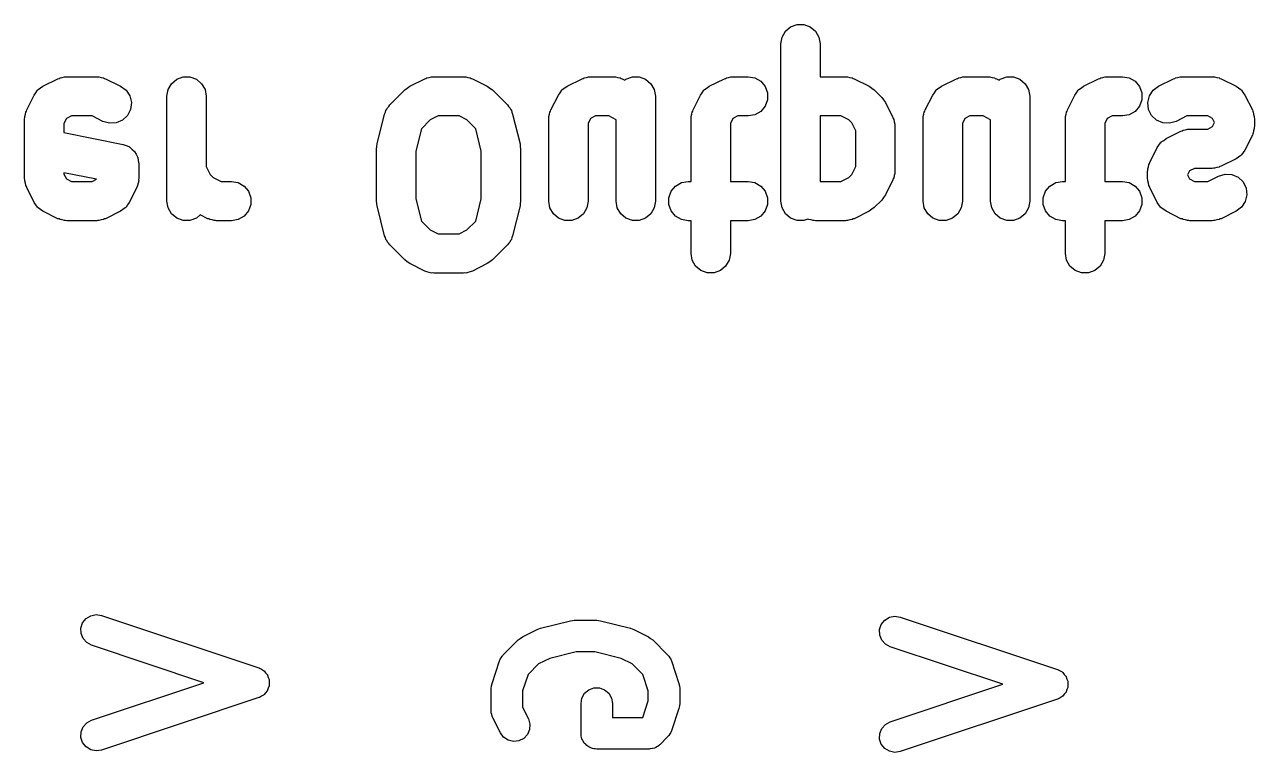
# Model space of a CAD drawing. Extents: x 91.3 to 189.8, y -113.5 to -60.4.
# Drawn here: x 161.07 to 168.9, y -64.98 to -60.35 of the extents above; entities that cross this region are included whole.
import ezdxf

# ---------------------------------------------------------------- set-up
doc = ezdxf.new("R2010")
doc.units = 0
doc.header["$MEASUREMENT"] = 0
doc.layers.add('BLACK', color=7, linetype='CONTINUOUS')

msp = doc.modelspace()

# ---------------------------------------------------------------- linework, layer by layer
at = {"layer": 'Black'}
for p, q in [((165.914, -60.3939), (165.947, -60.366)), ((165.947, -60.366), (165.988, -60.3512)), ((165.988, -60.3512), (166.032, -60.3512)), ((166.032, -60.3512), (166.072, -60.366)), ((166.072, -60.366), (166.106, -60.3939)), ((165.885, -60.4743), (165.893, -60.4315)), ((165.893, -60.4315), (165.914, -60.3939)), ((166.106, -60.3939), (166.127, -60.4315)), ((166.127, -60.4315), (166.135, -60.4743)), ((165.885, -61.4743), (165.885, -60.4743)), ((166.135, -60.4743), (166.135, -60.6826)), ((161.192, -60.7434), (161.287, -60.6958)), ((161.287, -60.6958), (161.294, -60.6938)), ((161.294, -60.6938), (161.301, -60.6902)), ((161.301, -60.6902), (161.315, -60.6876)), ((161.315, -60.6876), (161.329, -60.6834)), ((161.329, -60.6834), (161.336, -60.6839)), ((161.336, -60.6839), (161.343, -60.6826)), ((161.343, -60.6826), (161.534, -60.6826)), ((161.534, -60.6826), (161.541, -60.6839)), ((161.541, -60.6839), (161.548, -60.6834)), ((161.548, -60.6834), (161.562, -60.6876)), ((161.562, -60.6876), (161.577, -60.6902)), ((161.577, -60.6902), (161.583, -60.6938)), ((161.583, -60.6938), (161.59, -60.6958)), ((161.59, -60.6958), (161.685, -60.7434)), ((162.043, -60.6994), (162.084, -60.6845)), ((162.084, -60.6845), (162.127, -60.6845)), ((162.127, -60.6845), (162.168, -60.6994)), ((163.526, -60.7434), (163.621, -60.6958)), ((163.621, -60.6958), (163.628, -60.6938)), ((163.628, -60.6938), (163.634, -60.6902)), ((163.634, -60.6902), (163.648, -60.6876)), ((163.648, -60.6876), (163.662, -60.6834)), ((163.662, -60.6834), (163.67, -60.6839)), ((163.67, -60.6839), (163.677, -60.6826)), ((163.677, -60.6826), (163.867, -60.6826)), ((163.867, -60.6826), (163.874, -60.6839)), ((163.874, -60.6839), (163.881, -60.6834)), ((163.881, -60.6834), (163.895, -60.6876)), ((163.895, -60.6876), (163.91, -60.6902)), ((163.91, -60.6902), (163.916, -60.6938)), ((163.916, -60.6938), (163.923, -60.6958)), ((163.923, -60.6958), (164.018, -60.7434)), ((164.526, -60.7434), (164.621, -60.6958)), ((164.621, -60.6958), (164.628, -60.6938)), ((164.628, -60.6938), (164.634, -60.6902)), ((164.634, -60.6902), (164.648, -60.6876)), ((164.648, -60.6876), (164.662, -60.6834)), ((164.662, -60.6834), (164.67, -60.6839)), ((164.67, -60.6839), (164.677, -60.6826)), ((164.677, -60.6826), (164.82, -60.6826)), ((164.82, -60.6826), (164.827, -60.6839)), ((164.827, -60.6839), (164.834, -60.6834)), ((164.834, -60.6834), (164.848, -60.6876)), ((164.848, -60.6876), (164.862, -60.6902)), ((164.862, -60.6902), (164.869, -60.6938)), ((164.869, -60.6938), (164.875, -60.6958)), ((164.875, -60.6958), (164.893, -60.7048)), ((164.9, -60.6994), (164.941, -60.6845)), ((164.941, -60.6845), (164.984, -60.6845)), ((164.984, -60.6845), (165.025, -60.6994)), ((165.43, -60.7434), (165.526, -60.6958)), ((165.526, -60.6958), (165.532, -60.6938)), ((165.532, -60.6938), (165.539, -60.6902)), ((165.539, -60.6902), (165.553, -60.6876)), ((165.553, -60.6876), (165.567, -60.6834)), ((165.567, -60.6834), (165.574, -60.6839)), ((165.574, -60.6839), (165.581, -60.6826)), ((165.581, -60.6826), (165.677, -60.6826)), ((165.677, -60.6826), (165.719, -60.6902)), ((165.719, -60.6902), (165.757, -60.7119)), ((166.135, -60.6826), (166.296, -60.6826)), ((166.296, -60.6826), (166.303, -60.6839)), ((166.303, -60.6839), (166.31, -60.6834)), ((166.31, -60.6834), (166.324, -60.6876)), ((166.324, -60.6876), (166.338, -60.6902)), ((166.338, -60.6902), (166.345, -60.6938)), ((166.345, -60.6938), (166.352, -60.6958)), ((166.352, -60.6958), (166.447, -60.7434)), ((166.906, -60.7434), (167.002, -60.6958)), ((167.002, -60.6958), (167.009, -60.6938)), ((167.009, -60.6938), (167.015, -60.6902)), ((167.015, -60.6902), (167.029, -60.6876)), ((167.029, -60.6876), (167.043, -60.6834)), ((167.043, -60.6834), (167.051, -60.6839)), ((167.051, -60.6839), (167.058, -60.6826)), ((167.058, -60.6826), (167.2, -60.6826)), ((167.2, -60.6826), (167.208, -60.6839)), ((167.208, -60.6839), (167.215, -60.6834)), ((167.215, -60.6834), (167.229, -60.6876)), ((167.229, -60.6876), (167.243, -60.6902)), ((167.243, -60.6902), (167.249, -60.6938)), ((167.249, -60.6938), (167.256, -60.6958)), ((167.256, -60.6958), (167.274, -60.7048)), ((167.281, -60.6994), (167.322, -60.6845)), ((167.322, -60.6845), (167.365, -60.6845)), ((167.365, -60.6845), (167.406, -60.6994)), ((167.811, -60.7434), (167.906, -60.6958)), ((167.906, -60.6958), (167.913, -60.6938)), ((167.913, -60.6938), (167.92, -60.6902)), ((167.92, -60.6902), (167.934, -60.6876)), ((167.934, -60.6876), (167.948, -60.6834)), ((167.948, -60.6834), (167.955, -60.6839)), ((167.955, -60.6839), (167.962, -60.6826)), ((167.962, -60.6826), (168.058, -60.6826)), ((168.058, -60.6826), (168.1, -60.6902)), ((168.1, -60.6902), (168.138, -60.7119)), ((168.287, -60.7434), (168.383, -60.6958)), ((168.383, -60.6958), (168.39, -60.6938)), ((168.39, -60.6938), (168.396, -60.6902)), ((168.396, -60.6902), (168.41, -60.6876)), ((168.41, -60.6876), (168.424, -60.6834)), ((168.424, -60.6834), (168.431, -60.6839)), ((168.431, -60.6839), (168.439, -60.6826)), ((168.439, -60.6826), (168.629, -60.6826)), ((168.629, -60.6826), (168.636, -60.6839)), ((168.636, -60.6839), (168.643, -60.6834)), ((168.643, -60.6834), (168.657, -60.6876)), ((168.657, -60.6876), (168.672, -60.6902)), ((168.672, -60.6902), (168.678, -60.6938)), ((168.678, -60.6938), (168.685, -60.6958)), ((168.685, -60.6958), (168.78, -60.7434)), ((161.147, -60.7846), (161.157, -60.7693)), ((161.157, -60.7693), (161.16, -60.7672)), ((161.16, -60.7672), (161.162, -60.7645)), ((161.162, -60.7645), (161.177, -60.7544)), ((161.177, -60.7544), (161.192, -60.7434)), ((161.685, -60.7434), (161.72, -60.7693)), ((161.72, -60.7693), (161.744, -60.8055)), ((161.98, -60.8076), (161.988, -60.7649)), ((161.988, -60.7649), (162.009, -60.7273)), ((162.009, -60.7273), (162.043, -60.6994)), ((162.168, -60.6994), (162.201, -60.7273)), ((162.201, -60.7273), (162.223, -60.7649)), ((162.223, -60.7649), (162.23, -60.8076)), ((163.398, -60.8621), (163.493, -60.7668)), ((163.493, -60.7668), (163.509, -60.7554)), ((163.509, -60.7554), (163.526, -60.7434)), ((164.018, -60.7434), (164.034, -60.7554)), ((164.034, -60.7554), (164.051, -60.7668)), ((164.051, -60.7668), (164.146, -60.8621)), ((164.481, -60.7846), (164.491, -60.7693)), ((164.491, -60.7693), (164.493, -60.7672)), ((164.493, -60.7672), (164.495, -60.7645)), ((164.495, -60.7645), (164.511, -60.7544)), ((164.511, -60.7544), (164.526, -60.7434)), ((164.893, -60.7048), (164.9, -60.6994)), ((165.025, -60.6994), (165.058, -60.7273)), ((165.058, -60.7273), (165.08, -60.7649)), ((165.08, -60.7649), (165.087, -60.8076)), ((165.385, -60.7846), (165.395, -60.7693)), ((165.395, -60.7693), (165.398, -60.7672)), ((165.398, -60.7672), (165.4, -60.7645)), ((165.4, -60.7645), (165.416, -60.7544)), ((165.416, -60.7544), (165.43, -60.7434)), ((165.757, -60.7119), (165.785, -60.7451)), ((165.785, -60.7451), (165.8, -60.7859)), ((166.447, -60.7434), (166.463, -60.7554)), ((166.463, -60.7554), (166.479, -60.7668)), ((166.479, -60.7668), (166.527, -60.8145)), ((166.862, -60.7846), (166.872, -60.7693)), ((166.872, -60.7693), (166.874, -60.7672)), ((166.874, -60.7672), (166.876, -60.7645)), ((166.876, -60.7645), (166.892, -60.7544)), ((166.892, -60.7544), (166.906, -60.7434)), ((167.274, -60.7048), (167.281, -60.6994)), ((167.406, -60.6994), (167.439, -60.7273)), ((167.439, -60.7273), (167.461, -60.7649)), ((167.461, -60.7649), (167.468, -60.8076)), ((167.766, -60.7846), (167.776, -60.7693)), ((167.776, -60.7693), (167.779, -60.7672)), ((167.779, -60.7672), (167.781, -60.7645)), ((167.781, -60.7645), (167.797, -60.7544)), ((167.797, -60.7544), (167.811, -60.7434)), ((168.138, -60.7119), (168.166, -60.7451)), ((168.166, -60.7451), (168.181, -60.7859)), ((168.229, -60.8055), (168.253, -60.7693)), ((168.253, -60.7693), (168.287, -60.7434)), ((168.78, -60.7434), (168.795, -60.7544)), ((168.795, -60.7544), (168.81, -60.7645)), ((168.81, -60.7645), (168.812, -60.7672)), ((168.812, -60.7672), (168.815, -60.7693)), ((168.815, -60.7693), (168.825, -60.7846)), ((161.089, -60.8946), (161.136, -60.7993)), ((161.136, -60.7993), (161.147, -60.7846)), ((161.744, -60.8055), (161.754, -60.8477)), ((161.754, -60.8477), (161.749, -60.8909)), ((161.98, -61.4743), (161.98, -60.8076)), ((162.23, -60.8076), (162.23, -61.2543)), ((164.422, -60.8946), (164.47, -60.7993)), ((164.47, -60.7993), (164.481, -60.7846)), ((165.087, -60.8076), (165.087, -61.4743)), ((165.327, -60.8946), (165.374, -60.7993)), ((165.374, -60.7993), (165.385, -60.7846)), ((165.8, -60.8293), (165.785, -60.8701)), ((165.8, -60.7859), (165.8, -60.8293)), ((166.527, -60.8145), (166.538, -60.8309)), ((166.538, -60.8309), (166.55, -60.847)), ((166.55, -60.847), (166.598, -60.9422)), ((166.803, -60.8946), (166.851, -60.7993)), ((166.851, -60.7993), (166.862, -60.7846)), ((167.468, -60.8076), (167.468, -61.4743)), ((167.708, -60.8946), (167.755, -60.7993)), ((167.755, -60.7993), (167.766, -60.7846)), ((168.181, -60.8293), (168.166, -60.8701)), ((168.181, -60.7859), (168.181, -60.8293)), ((168.219, -60.8477), (168.229, -60.8055)), ((168.224, -60.8909), (168.219, -60.8477)), ((168.825, -60.7846), (168.836, -60.7993)), ((168.836, -60.7993), (168.884, -60.8946)), ((161.076, -60.9362), (161.08, -60.9221)), ((161.08, -60.9221), (161.083, -60.9077)), ((161.083, -60.9077), (161.087, -60.9015)), ((161.087, -60.9015), (161.089, -60.8946)), ((161.373, -60.9326), (161.341, -60.9484)), ((161.504, -60.9326), (161.373, -60.9326)), ((161.573, -60.967), (161.504, -60.9326)), ((161.729, -60.9297), (161.698, -60.9596)), ((161.749, -60.8909), (161.729, -60.9297)), ((163.317, -61.1106), (163.365, -60.9202)), ((163.365, -60.9202), (163.37, -60.9092)), ((163.37, -60.9092), (163.373, -60.8976)), ((163.373, -60.8976), (163.379, -60.8895)), ((163.379, -60.8895), (163.383, -60.8805)), ((163.383, -60.8805), (163.391, -60.8719)), ((163.391, -60.8719), (163.398, -60.8621)), ((163.706, -60.9326), (163.655, -60.958)), ((163.838, -60.9326), (163.706, -60.9326)), ((163.888, -60.958), (163.838, -60.9326)), ((164.146, -60.8621), (164.153, -60.8719)), ((164.153, -60.8719), (164.161, -60.8805)), ((164.161, -60.8805), (164.165, -60.8895)), ((164.165, -60.8895), (164.171, -60.8976)), ((164.171, -60.8976), (164.174, -60.9092)), ((164.174, -60.9092), (164.179, -60.9202)), ((164.179, -60.9202), (164.227, -61.1106)), ((164.41, -60.9362), (164.414, -60.9221)), ((164.414, -60.9221), (164.416, -60.9077)), ((164.416, -60.9077), (164.42, -60.9015)), ((164.42, -60.9015), (164.422, -60.8946)), ((164.706, -60.9326), (164.675, -60.9484)), ((164.79, -60.9326), (164.706, -60.9326)), ((164.837, -60.9563), (164.79, -60.9326)), ((165.314, -60.9362), (165.319, -60.9221)), ((165.319, -60.9221), (165.321, -60.9077)), ((165.321, -60.9077), (165.325, -60.9015)), ((165.325, -60.9015), (165.327, -60.8946)), ((165.611, -60.9326), (165.579, -60.9484)), ((165.677, -60.9326), (165.611, -60.9326)), ((165.719, -60.9251), (165.677, -60.9326)), ((165.757, -60.9034), (165.719, -60.9251)), ((165.785, -60.8701), (165.757, -60.9034)), ((166.135, -60.9326), (166.135, -61.3493)), ((166.266, -60.9326), (166.135, -60.9326)), ((166.317, -60.958), (166.266, -60.9326)), ((166.791, -60.9362), (166.795, -60.9221)), ((166.795, -60.9221), (166.797, -60.9077)), ((166.797, -60.9077), (166.801, -60.9015)), ((166.801, -60.9015), (166.803, -60.8946)), ((167.087, -60.9326), (167.056, -60.9484)), ((167.171, -60.9326), (167.087, -60.9326)), ((167.218, -60.9563), (167.171, -60.9326)), ((167.695, -60.9362), (167.7, -60.9221)), ((167.7, -60.9221), (167.702, -60.9077)), ((167.702, -60.9077), (167.706, -60.9015)), ((167.706, -60.9015), (167.708, -60.8946)), ((167.992, -60.9326), (167.96, -60.9484)), ((168.058, -60.9326), (167.992, -60.9326)), ((168.1, -60.9251), (168.058, -60.9326)), ((168.138, -60.9034), (168.1, -60.9251)), ((168.166, -60.8701), (168.138, -60.9034)), ((168.243, -60.9297), (168.224, -60.8909)), ((168.274, -60.9596), (168.243, -60.9297)), ((168.468, -60.9326), (168.399, -60.967)), ((168.6, -60.9326), (168.468, -60.9326)), ((168.631, -60.9484), (168.6, -60.9326)), ((168.884, -60.8946), (168.886, -60.9015)), ((168.886, -60.9015), (168.889, -60.9077)), ((168.889, -60.9077), (168.892, -60.9221)), ((168.892, -60.9221), (168.896, -60.9362)), ((161.075, -60.9505), (161.077, -60.9434)), ((161.075, -61.3314), (161.075, -60.9505)), ((161.077, -60.9434), (161.076, -60.9362)), ((161.341, -60.9484), (161.325, -60.98)), ((161.325, -60.98), (161.325, -61.0385)), ((161.615, -60.9794), (161.573, -60.967)), ((161.658, -60.9768), (161.615, -60.9794)), ((161.698, -60.9596), (161.658, -60.9768)), ((163.655, -60.958), (163.599, -61.0144)), ((163.945, -61.0144), (163.888, -60.958)), ((164.409, -60.9505), (164.41, -60.9434)), ((164.409, -61.4743), (164.409, -60.9505)), ((164.41, -60.9434), (164.41, -60.9362)), ((164.675, -60.9484), (164.659, -60.98)), ((164.659, -60.98), (164.659, -61.4743)), ((164.837, -61.4743), (164.837, -60.9563)), ((165.315, -60.9434), (165.314, -60.9362)), ((165.314, -60.9505), (165.315, -60.9434)), ((165.314, -61.3493), (165.314, -60.9505)), ((165.579, -60.9484), (165.564, -60.98)), ((165.564, -60.98), (165.564, -61.3493)), ((166.336, -60.9769), (166.317, -60.958)), ((166.361, -61.0276), (166.336, -60.9769)), ((166.598, -60.9422), (166.6, -60.9491)), ((166.6, -60.9491), (166.604, -60.9553)), ((166.604, -60.9553), (166.606, -60.9698)), ((166.606, -60.9698), (166.61, -60.9838)), ((166.61, -60.9838), (166.61, -60.991)), ((166.61, -60.991), (166.611, -60.9981)), ((166.611, -60.9981), (166.611, -61.2838)), ((166.79, -60.9505), (166.791, -60.9434)), ((166.79, -61.4743), (166.79, -60.9505)), ((166.791, -60.9434), (166.791, -60.9362)), ((167.056, -60.9484), (167.04, -60.98)), ((167.04, -60.98), (167.04, -61.4743)), ((167.218, -61.4743), (167.218, -60.9563)), ((167.696, -60.9434), (167.695, -60.9362)), ((167.695, -60.9505), (167.696, -60.9434)), ((167.695, -61.3493), (167.695, -60.9505)), ((167.96, -60.9484), (167.945, -60.98)), ((167.945, -60.98), (167.945, -61.3493)), ((168.314, -60.9768), (168.274, -60.9596)), ((168.358, -60.9794), (168.314, -60.9768)), ((168.399, -60.967), (168.358, -60.9794)), ((168.6, -61.016), (168.631, -61.0002)), ((168.644, -60.9743), (168.631, -60.9484)), ((168.631, -61.0002), (168.644, -60.9743)), ((168.896, -60.9362), (168.896, -60.9434)), ((168.896, -60.9434), (168.897, -60.9505)), ((168.897, -60.9981), (168.896, -61.0052)), ((168.896, -61.0052), (168.896, -61.0124)), ((168.897, -60.9505), (168.897, -60.9981)), ((161.325, -61.0385), (161.701, -61.1136)), ((163.599, -61.0144), (163.564, -61.1563)), ((163.98, -61.1563), (163.945, -61.0144)), ((166.361, -61.2543), (166.361, -61.0276)), ((168.305, -61.0978), (168.32, -61.0877)), ((168.32, -61.0877), (168.335, -61.0768)), ((168.335, -61.0768), (168.43, -61.0291)), ((168.43, -61.0291), (168.437, -61.0271)), ((168.437, -61.0271), (168.443, -61.0235)), ((168.443, -61.0235), (168.458, -61.0209)), ((168.458, -61.0209), (168.472, -61.0168)), ((168.472, -61.0168), (168.479, -61.0172)), ((168.479, -61.0172), (168.486, -61.016)), ((168.486, -61.016), (168.6, -61.016)), ((168.884, -61.054), (168.836, -61.1492)), ((168.886, -61.0471), (168.884, -61.054)), ((168.889, -61.0408), (168.886, -61.0471)), ((168.892, -61.0264), (168.889, -61.0408)), ((168.896, -61.0124), (168.892, -61.0264)), ((161.701, -61.1136), (161.72, -61.121)), ((161.72, -61.121), (161.739, -61.1279)), ((161.739, -61.1279), (161.74, -61.1289)), ((161.74, -61.1289), (161.742, -61.1294)), ((161.742, -61.1294), (161.757, -61.1428)), ((161.757, -61.1428), (161.772, -61.1558)), ((161.772, -61.1558), (161.773, -61.1571)), ((161.773, -61.1571), (161.774, -61.1581)), ((161.774, -61.1581), (161.784, -61.1758)), ((163.314, -61.141), (163.316, -61.1259)), ((163.314, -61.4743), (163.314, -61.141)), ((163.316, -61.1259), (163.317, -61.1106)), ((163.564, -61.1563), (163.564, -61.4589)), ((163.98, -61.4589), (163.98, -61.1563)), ((164.227, -61.1106), (164.228, -61.1259)), ((164.228, -61.1259), (164.23, -61.141)), ((164.23, -61.141), (164.23, -61.4743)), ((168.232, -61.2279), (168.279, -61.1327)), ((168.279, -61.1327), (168.29, -61.1179)), ((168.29, -61.1179), (168.3, -61.1026)), ((168.3, -61.1026), (168.303, -61.1006)), ((168.303, -61.1006), (168.305, -61.0978)), ((168.825, -61.164), (168.815, -61.1793)), ((168.836, -61.1492), (168.825, -61.164)), ((161.784, -61.1758), (161.794, -61.1934)), ((161.794, -61.1934), (161.794, -61.1949)), ((161.794, -61.1949), (161.795, -61.1961)), ((161.795, -61.1961), (161.798, -61.2162)), ((161.798, -61.2162), (161.802, -61.2362)), ((161.802, -61.2362), (161.802, -61.3314)), ((168.223, -61.2555), (168.226, -61.2411)), ((168.226, -61.2411), (168.229, -61.2348)), ((168.229, -61.2348), (168.232, -61.2279)), ((168.78, -61.2051), (168.685, -61.2528)), ((168.795, -61.1942), (168.78, -61.2051)), ((168.81, -61.1841), (168.795, -61.1942)), ((168.812, -61.1813), (168.81, -61.1841)), ((168.815, -61.1793), (168.812, -61.1813)), ((161.533, -61.3349), (161.325, -61.2934)), ((161.325, -61.2934), (161.325, -61.3019)), ((161.325, -61.3019), (161.341, -61.3335)), ((162.23, -61.2543), (162.256, -61.305)), ((162.256, -61.305), (162.275, -61.3239)), ((162.275, -61.3239), (162.325, -61.3493)), ((166.266, -61.3493), (166.317, -61.3239)), ((166.317, -61.3239), (166.336, -61.305)), ((166.336, -61.305), (166.361, -61.2543)), ((166.606, -61.3121), (166.604, -61.3266)), ((166.61, -61.2981), (166.606, -61.3121)), ((166.611, -61.2838), (166.61, -61.2909)), ((166.61, -61.2909), (166.61, -61.2981)), ((168.218, -61.2838), (168.22, -61.2767)), ((168.218, -61.3314), (168.218, -61.2838)), ((168.219, -61.2695), (168.223, -61.2555)), ((168.22, -61.2767), (168.219, -61.2695)), ((168.484, -61.2817), (168.471, -61.3076)), ((168.471, -61.3076), (168.484, -61.3335)), ((168.516, -61.266), (168.484, -61.2817)), ((168.629, -61.266), (168.516, -61.266)), ((168.6, -61.3493), (168.668, -61.3149)), ((168.636, -61.2647), (168.629, -61.266)), ((168.643, -61.2651), (168.636, -61.2647)), ((168.657, -61.261), (168.643, -61.2651)), ((168.672, -61.2584), (168.657, -61.261)), ((168.668, -61.3149), (168.71, -61.3025)), ((168.678, -61.2548), (168.672, -61.2584)), ((168.685, -61.2528), (168.678, -61.2548)), ((168.71, -61.3025), (168.753, -61.3051)), ((168.753, -61.3051), (168.793, -61.3224)), ((168.793, -61.3224), (168.825, -61.3522)), ((161.077, -61.3385), (161.075, -61.3314)), ((161.076, -61.3457), (161.077, -61.3385)), ((161.08, -61.3598), (161.076, -61.3457)), ((161.083, -61.3742), (161.08, -61.3598)), ((161.087, -61.3804), (161.083, -61.3742)), ((161.089, -61.3873), (161.087, -61.3804)), ((161.136, -61.4826), (161.089, -61.3873)), ((161.341, -61.3335), (161.373, -61.3493)), ((161.373, -61.3493), (161.504, -61.3493)), ((161.504, -61.3493), (161.533, -61.3349)), ((161.788, -61.3873), (161.741, -61.4826)), ((161.791, -61.3804), (161.788, -61.3873)), ((161.794, -61.3742), (161.791, -61.3804)), ((161.797, -61.3598), (161.794, -61.3742)), ((161.801, -61.3457), (161.797, -61.3598)), ((161.802, -61.3314), (161.8, -61.3385)), ((161.8, -61.3385), (161.801, -61.3457)), ((162.325, -61.3493), (162.391, -61.3493)), ((162.391, -61.3493), (162.434, -61.3568)), ((162.434, -61.3568), (162.471, -61.3785)), ((162.471, -61.3785), (162.499, -61.4118)), ((165.187, -61.4118), (165.215, -61.3785)), ((165.215, -61.3785), (165.253, -61.3568)), ((165.253, -61.3568), (165.296, -61.3493)), ((165.296, -61.3493), (165.314, -61.3493)), ((165.564, -61.3493), (165.677, -61.3493)), ((165.677, -61.3493), (165.719, -61.3568)), ((165.719, -61.3568), (165.757, -61.3785)), ((165.757, -61.3785), (165.785, -61.4118)), ((166.135, -61.3493), (166.266, -61.3493)), ((166.598, -61.3397), (166.55, -61.435)), ((166.6, -61.3328), (166.598, -61.3397)), ((166.604, -61.3266), (166.6, -61.3328)), ((167.568, -61.4118), (167.596, -61.3785)), ((167.596, -61.3785), (167.634, -61.3568)), ((167.634, -61.3568), (167.677, -61.3493)), ((167.677, -61.3493), (167.695, -61.3493)), ((167.945, -61.3493), (168.058, -61.3493)), ((168.058, -61.3493), (168.1, -61.3568)), ((168.1, -61.3568), (168.138, -61.3785)), ((168.138, -61.3785), (168.166, -61.4118)), ((168.22, -61.3385), (168.218, -61.3314)), ((168.219, -61.3457), (168.22, -61.3385)), ((168.223, -61.3598), (168.219, -61.3457)), ((168.226, -61.3742), (168.223, -61.3598)), ((168.229, -61.3804), (168.226, -61.3742)), ((168.232, -61.3873), (168.229, -61.3804)), ((168.279, -61.4826), (168.232, -61.3873)), ((168.484, -61.3335), (168.516, -61.3493)), ((168.516, -61.3493), (168.6, -61.3493)), ((168.825, -61.3522), (168.844, -61.391)), ((168.844, -61.391), (168.849, -61.4342)), ((161.988, -61.517), (161.98, -61.4743)), ((162.499, -61.4118), (162.514, -61.4526)), ((162.514, -61.4526), (162.514, -61.496)), ((163.316, -61.4893), (163.314, -61.4743)), ((163.564, -61.4589), (163.599, -61.6009)), ((163.945, -61.6009), (163.98, -61.4589)), ((164.23, -61.4743), (164.228, -61.4893)), ((164.416, -61.517), (164.409, -61.4743)), ((164.659, -61.4743), (164.651, -61.517)), ((164.845, -61.517), (164.837, -61.4743)), ((165.087, -61.4743), (165.08, -61.517)), ((165.173, -61.4526), (165.187, -61.4118)), ((165.173, -61.496), (165.173, -61.4526)), ((165.785, -61.4118), (165.8, -61.4526)), ((165.8, -61.4526), (165.8, -61.496)), ((165.893, -61.517), (165.885, -61.4743)), ((166.527, -61.4674), (166.479, -61.5151)), ((166.538, -61.451), (166.527, -61.4674)), ((166.55, -61.435), (166.538, -61.451)), ((166.797, -61.517), (166.79, -61.4743)), ((167.04, -61.4743), (167.032, -61.517)), ((167.226, -61.517), (167.218, -61.4743)), ((167.468, -61.4743), (167.461, -61.517)), ((167.554, -61.4526), (167.568, -61.4118)), ((167.554, -61.496), (167.554, -61.4526)), ((168.166, -61.4118), (168.181, -61.4526)), ((168.181, -61.4526), (168.181, -61.496)), ((168.839, -61.4764), (168.815, -61.5126)), ((168.849, -61.4342), (168.839, -61.4764)), ((161.147, -61.4973), (161.136, -61.4826)), ((161.157, -61.5126), (161.147, -61.4973)), ((161.16, -61.5147), (161.157, -61.5126)), ((161.162, -61.5174), (161.16, -61.5147)), ((161.177, -61.5275), (161.162, -61.5174)), ((161.192, -61.5385), (161.177, -61.5275)), ((161.287, -61.5861), (161.192, -61.5385)), ((161.685, -61.5385), (161.59, -61.5861)), ((161.7, -61.5275), (161.685, -61.5385)), ((161.715, -61.5174), (161.7, -61.5275)), ((161.717, -61.5147), (161.715, -61.5174)), ((161.72, -61.5126), (161.717, -61.5147)), ((161.73, -61.4973), (161.72, -61.5126)), ((161.741, -61.4826), (161.73, -61.4973)), ((162.009, -61.5546), (161.988, -61.517)), ((162.043, -61.5825), (162.009, -61.5546)), ((162.499, -61.5368), (162.471, -61.57)), ((162.514, -61.496), (162.499, -61.5368)), ((163.317, -61.5046), (163.316, -61.4893)), ((163.365, -61.6951), (163.317, -61.5046)), ((164.227, -61.5046), (164.179, -61.6951)), ((164.228, -61.4893), (164.227, -61.5046)), ((164.438, -61.5546), (164.416, -61.517)), ((164.471, -61.5825), (164.438, -61.5546)), ((164.63, -61.5546), (164.596, -61.5825)), ((164.651, -61.517), (164.63, -61.5546)), ((164.867, -61.5546), (164.845, -61.517)), ((164.9, -61.5825), (164.867, -61.5546)), ((165.058, -61.5546), (165.025, -61.5825)), ((165.08, -61.517), (165.058, -61.5546)), ((165.187, -61.5368), (165.173, -61.496)), ((165.215, -61.57), (165.187, -61.5368)), ((165.785, -61.5368), (165.757, -61.57)), ((165.8, -61.496), (165.785, -61.5368)), ((165.914, -61.5546), (165.893, -61.517)), ((165.947, -61.5825), (165.914, -61.5546)), ((166.447, -61.5385), (166.352, -61.5861)), ((166.463, -61.5265), (166.447, -61.5385)), ((166.479, -61.5151), (166.463, -61.5265)), ((166.819, -61.5546), (166.797, -61.517)), ((166.852, -61.5825), (166.819, -61.5546)), ((167.011, -61.5546), (166.977, -61.5825)), ((167.032, -61.517), (167.011, -61.5546)), ((167.248, -61.5546), (167.226, -61.517)), ((167.281, -61.5825), (167.248, -61.5546)), ((167.439, -61.5546), (167.406, -61.5825)), ((167.461, -61.517), (167.439, -61.5546)), ((167.568, -61.5368), (167.554, -61.496)), ((167.596, -61.57), (167.568, -61.5368)), ((168.166, -61.5368), (168.138, -61.57)), ((168.181, -61.496), (168.166, -61.5368)), ((168.29, -61.4973), (168.279, -61.4826)), ((168.3, -61.5126), (168.29, -61.4973)), ((168.303, -61.5147), (168.3, -61.5126)), ((168.305, -61.5174), (168.303, -61.5147)), ((168.32, -61.5275), (168.305, -61.5174)), ((168.335, -61.5385), (168.32, -61.5275)), ((168.43, -61.5861), (168.335, -61.5385)), ((168.78, -61.5385), (168.685, -61.5861)), ((168.815, -61.5126), (168.78, -61.5385)), ((161.294, -61.5881), (161.287, -61.5861)), ((161.301, -61.5917), (161.294, -61.5881)), ((161.315, -61.5943), (161.301, -61.5917)), ((161.329, -61.5985), (161.315, -61.5943)), ((161.336, -61.598), (161.329, -61.5985)), ((161.343, -61.5993), (161.336, -61.598)), ((161.534, -61.5993), (161.343, -61.5993)), ((161.541, -61.598), (161.534, -61.5993)), ((161.548, -61.5985), (161.541, -61.598)), ((161.562, -61.5943), (161.548, -61.5985)), ((161.577, -61.5917), (161.562, -61.5943)), ((161.583, -61.5881), (161.577, -61.5917)), ((161.59, -61.5861), (161.583, -61.5881)), ((162.084, -61.5974), (162.043, -61.5825)), ((162.127, -61.5974), (162.084, -61.5974)), ((162.168, -61.5825), (162.127, -61.5974)), ((162.192, -61.5622), (162.168, -61.5825)), ((162.24, -61.5861), (162.192, -61.5622)), ((162.247, -61.5881), (162.24, -61.5861)), ((162.253, -61.5917), (162.247, -61.5881)), ((162.267, -61.5943), (162.253, -61.5917)), ((162.281, -61.5985), (162.267, -61.5943)), ((162.289, -61.598), (162.281, -61.5985)), ((162.296, -61.5993), (162.289, -61.598)), ((162.391, -61.5993), (162.296, -61.5993)), ((162.434, -61.5917), (162.391, -61.5993)), ((162.471, -61.57), (162.434, -61.5917)), ((163.599, -61.6009), (163.655, -61.6573)), ((163.888, -61.6573), (163.945, -61.6009)), ((164.512, -61.5974), (164.471, -61.5825)), ((164.556, -61.5974), (164.512, -61.5974)), ((164.596, -61.5825), (164.556, -61.5974)), ((164.941, -61.5974), (164.9, -61.5825)), ((164.984, -61.5974), (164.941, -61.5974)), ((165.025, -61.5825), (164.984, -61.5974)), ((165.253, -61.5917), (165.215, -61.57)), ((165.296, -61.5993), (165.253, -61.5917)), ((165.314, -61.5993), (165.296, -61.5993)), ((165.314, -61.8076), (165.314, -61.5993)), ((165.677, -61.5993), (165.564, -61.5993)), ((165.564, -61.5993), (165.564, -61.8076)), ((165.719, -61.5917), (165.677, -61.5993)), ((165.757, -61.57), (165.719, -61.5917)), ((165.988, -61.5974), (165.947, -61.5825)), ((166.032, -61.5974), (165.988, -61.5974)), ((166.057, -61.5883), (166.032, -61.5974)), ((166.062, -61.5917), (166.057, -61.5883)), ((166.077, -61.5943), (166.062, -61.5917)), ((166.091, -61.5985), (166.077, -61.5943)), ((166.098, -61.598), (166.091, -61.5985)), ((166.105, -61.5993), (166.098, -61.598)), ((166.296, -61.5993), (166.105, -61.5993)), ((166.303, -61.598), (166.296, -61.5993)), ((166.31, -61.5985), (166.303, -61.598)), ((166.324, -61.5943), (166.31, -61.5985)), ((166.338, -61.5917), (166.324, -61.5943)), ((166.345, -61.5881), (166.338, -61.5917)), ((166.352, -61.5861), (166.345, -61.5881)), ((166.893, -61.5974), (166.852, -61.5825)), ((166.936, -61.5974), (166.893, -61.5974)), ((166.977, -61.5825), (166.936, -61.5974)), ((167.322, -61.5974), (167.281, -61.5825)), ((167.365, -61.5974), (167.322, -61.5974)), ((167.406, -61.5825), (167.365, -61.5974)), ((167.634, -61.5917), (167.596, -61.57)), ((167.677, -61.5993), (167.634, -61.5917)), ((167.695, -61.5993), (167.677, -61.5993)), ((167.695, -61.8076), (167.695, -61.5993)), ((168.058, -61.5993), (167.945, -61.5993)), ((167.945, -61.5993), (167.945, -61.8076)), ((168.1, -61.5917), (168.058, -61.5993)), ((168.138, -61.57), (168.1, -61.5917)), ((168.437, -61.5881), (168.43, -61.5861)), ((168.443, -61.5917), (168.437, -61.5881)), ((168.458, -61.5943), (168.443, -61.5917)), ((168.472, -61.5985), (168.458, -61.5943)), ((168.479, -61.598), (168.472, -61.5985)), ((168.486, -61.5993), (168.479, -61.598)), ((168.629, -61.5993), (168.486, -61.5993)), ((168.636, -61.598), (168.629, -61.5993)), ((168.643, -61.5985), (168.636, -61.598)), ((168.657, -61.5943), (168.643, -61.5985)), ((168.672, -61.5917), (168.657, -61.5943)), ((168.678, -61.5881), (168.672, -61.5917)), ((168.685, -61.5861), (168.678, -61.5881)), ((163.37, -61.706), (163.365, -61.6951)), ((163.373, -61.7176), (163.37, -61.706)), ((163.655, -61.6573), (163.706, -61.6826)), ((163.706, -61.6826), (163.838, -61.6826)), ((163.838, -61.6826), (163.888, -61.6573)), ((164.174, -61.706), (164.171, -61.7176)), ((164.179, -61.6951), (164.174, -61.706)), ((163.379, -61.7257), (163.373, -61.7176)), ((163.383, -61.7347), (163.379, -61.7257)), ((163.391, -61.7433), (163.383, -61.7347)), ((163.398, -61.7531), (163.391, -61.7433)), ((163.493, -61.8484), (163.398, -61.7531)), ((164.146, -61.7531), (164.051, -61.8484)), ((164.153, -61.7433), (164.146, -61.7531)), ((164.161, -61.7347), (164.153, -61.7433)), ((164.165, -61.7257), (164.161, -61.7347)), ((164.171, -61.7176), (164.165, -61.7257)), ((163.509, -61.8599), (163.493, -61.8484)), ((163.526, -61.8718), (163.509, -61.8599)), ((163.621, -61.9194), (163.526, -61.8718)), ((164.018, -61.8718), (163.923, -61.9194)), ((164.034, -61.8599), (164.018, -61.8718)), ((164.051, -61.8484), (164.034, -61.8599)), ((165.321, -61.8504), (165.314, -61.8076)), ((165.343, -61.888), (165.321, -61.8504)), ((165.556, -61.8504), (165.534, -61.888)), ((165.564, -61.8076), (165.556, -61.8504)), ((167.702, -61.8504), (167.695, -61.8076)), ((167.724, -61.888), (167.702, -61.8504)), ((167.937, -61.8504), (167.915, -61.888)), ((167.945, -61.8076), (167.937, -61.8504)), ((163.628, -61.9215), (163.621, -61.9194)), ((163.634, -61.9251), (163.628, -61.9215)), ((163.648, -61.9276), (163.634, -61.9251)), ((163.662, -61.9318), (163.648, -61.9276)), ((163.67, -61.9314), (163.662, -61.9318)), ((163.677, -61.9326), (163.67, -61.9314)), ((163.867, -61.9326), (163.677, -61.9326)), ((163.874, -61.9314), (163.867, -61.9326)), ((163.881, -61.9318), (163.874, -61.9314)), ((163.895, -61.9276), (163.881, -61.9318)), ((163.91, -61.9251), (163.895, -61.9276)), ((163.916, -61.9215), (163.91, -61.9251)), ((163.923, -61.9194), (163.916, -61.9215)), ((165.376, -61.9159), (165.343, -61.888)), ((165.417, -61.9307), (165.376, -61.9159)), ((165.46, -61.9307), (165.417, -61.9307)), ((165.501, -61.9159), (165.46, -61.9307)), ((165.534, -61.888), (165.501, -61.9159)), ((167.757, -61.9159), (167.724, -61.888)), ((167.798, -61.9307), (167.757, -61.9159)), ((167.841, -61.9307), (167.798, -61.9307)), ((167.882, -61.9159), (167.841, -61.9307)), ((167.915, -61.888), (167.882, -61.9159)), ((161.444, -64.1576), (161.466, -64.1304)), ((161.466, -64.1304), (161.496, -64.1122)), ((161.496, -64.1122), (161.53, -64.1053)), ((161.53, -64.1053), (161.564, -64.1104)), ((161.564, -64.1104), (162.564, -64.4437)), ((166.524, -64.1676), (166.546, -64.1404)), ((166.546, -64.1404), (166.576, -64.1222)), ((166.576, -64.1222), (166.61, -64.1153)), ((166.61, -64.1153), (166.644, -64.1204)), ((166.644, -64.1204), (167.644, -64.4537)), ((161.433, -64.1906), (161.444, -64.1576)), ((161.434, -64.2253), (161.433, -64.1906)), ((164.241, -64.2472), (164.336, -64.1996)), ((164.336, -64.1996), (164.346, -64.1965)), ((164.346, -64.1965), (164.356, -64.192)), ((164.356, -64.192), (164.547, -64.1444)), ((164.547, -64.1444), (164.559, -64.1436)), ((164.559, -64.1436), (164.571, -64.1414)), ((164.571, -64.1414), (164.714, -64.1414)), ((164.714, -64.1414), (164.726, -64.1436)), ((164.726, -64.1436), (164.738, -64.1444)), ((164.738, -64.1444), (164.929, -64.192)), ((164.929, -64.192), (164.939, -64.1965)), ((164.939, -64.1965), (164.949, -64.1996)), ((164.949, -64.1996), (165.044, -64.2472)), ((166.513, -64.2006), (166.524, -64.1676)), ((166.514, -64.2353), (166.513, -64.2006)), ((161.447, -64.2576), (161.434, -64.2253)), ((161.47, -64.2836), (161.447, -64.2576)), ((161.501, -64.3001), (161.47, -64.2836)), ((164.119, -64.3612), (164.215, -64.266)), ((164.215, -64.266), (164.228, -64.2568)), ((164.228, -64.2568), (164.241, -64.2472)), ((165.044, -64.2472), (165.057, -64.2568)), ((165.057, -64.2568), (165.07, -64.266)), ((165.07, -64.266), (165.165, -64.3612)), ((166.527, -64.2676), (166.514, -64.2353)), ((166.55, -64.2936), (166.527, -64.2676)), ((166.581, -64.3101), (166.55, -64.2936)), ((162.216, -64.5386), (161.501, -64.3001)), ((164.106, -64.38), (164.112, -64.3697)), ((164.112, -64.3697), (164.116, -64.3659)), ((164.116, -64.3659), (164.119, -64.3612)), ((164.583, -64.3414), (164.415, -64.3834)), ((164.701, -64.3414), (164.583, -64.3414)), ((164.869, -64.3834), (164.701, -64.3414)), ((165.165, -64.3612), (165.169, -64.3659)), ((165.169, -64.3659), (165.173, -64.3697)), ((165.173, -64.3697), (165.179, -64.38)), ((167.296, -64.5486), (166.581, -64.3101)), ((162.564, -64.4437), (162.566, -64.445)), ((162.566, -64.445), (162.569, -64.4456)), ((162.569, -64.4456), (162.582, -64.4533)), ((164.048, -64.5431), (164.095, -64.4003)), ((164.095, -64.4003), (164.098, -64.3952)), ((164.098, -64.3952), (164.099, -64.3896)), ((164.099, -64.3896), (164.106, -64.38)), ((164.344, -64.4189), (164.277, -64.4859)), ((164.415, -64.3834), (164.344, -64.4189)), ((164.94, -64.4189), (164.869, -64.3834)), ((165.007, -64.4859), (164.94, -64.4189)), ((165.179, -64.38), (165.185, -64.3896)), ((165.185, -64.3896), (165.187, -64.3952)), ((165.187, -64.3952), (165.19, -64.4003)), ((165.19, -64.4003), (165.237, -64.5431)), ((162.582, -64.4533), (162.595, -64.4602)), ((162.595, -64.4602), (162.596, -64.4623)), ((162.596, -64.4623), (162.599, -64.4637)), ((162.599, -64.4637), (162.608, -64.4753)), ((162.608, -64.4753), (162.618, -64.4862)), ((162.618, -64.4862), (162.619, -64.4888)), ((162.619, -64.4888), (162.62, -64.491)), ((162.62, -64.491), (162.625, -64.5049)), ((162.625, -64.5049), (162.63, -64.5185)), ((162.63, -64.5185), (162.63, -64.5213)), ((162.63, -64.5213), (162.631, -64.5239)), ((162.631, -64.5239), (162.631, -64.5386)), ((164.277, -64.4859), (164.242, -64.591)), ((165.042, -64.591), (165.007, -64.4859)), ((167.644, -64.4537), (167.646, -64.455)), ((167.646, -64.455), (167.649, -64.4556)), ((167.649, -64.4556), (167.662, -64.4633)), ((167.662, -64.4633), (167.675, -64.4702)), ((167.675, -64.4702), (167.676, -64.4723)), ((167.676, -64.4723), (167.679, -64.4737)), ((167.679, -64.4737), (167.688, -64.4853)), ((167.688, -64.4853), (167.698, -64.4962)), ((167.698, -64.4962), (167.699, -64.4988)), ((167.699, -64.4988), (167.7, -64.501)), ((167.7, -64.501), (167.705, -64.5149)), ((167.705, -64.5149), (167.71, -64.5285)), ((167.71, -64.5285), (167.71, -64.5313)), ((167.71, -64.5313), (167.711, -64.5339)), ((161.501, -64.777), (162.216, -64.5386)), ((162.608, -64.6019), (162.599, -64.6134)), ((162.618, -64.5909), (162.608, -64.6019)), ((162.619, -64.5883), (162.618, -64.5909)), ((162.62, -64.5862), (162.619, -64.5883)), ((162.625, -64.5723), (162.62, -64.5862)), ((162.63, -64.5586), (162.625, -64.5723)), ((162.631, -64.5532), (162.63, -64.5559)), ((162.63, -64.5559), (162.63, -64.5586)), ((162.631, -64.5386), (162.631, -64.5532)), ((164.042, -64.5748), (164.045, -64.559)), ((164.042, -64.7176), (164.042, -64.5748)), ((164.045, -64.559), (164.048, -64.5431)), ((164.242, -64.591), (164.242, -64.694)), ((164.62, -64.6358), (164.637, -64.6057)), ((164.637, -64.6057), (164.664, -64.5834)), ((164.664, -64.5834), (164.696, -64.5715)), ((164.696, -64.5715), (164.731, -64.5715)), ((164.731, -64.5715), (164.764, -64.5834)), ((164.764, -64.5834), (164.79, -64.6057)), ((164.79, -64.6057), (164.808, -64.6358)), ((165.042, -64.6538), (165.042, -64.591)), ((165.237, -64.5431), (165.24, -64.559)), ((165.24, -64.559), (165.242, -64.5748)), ((165.242, -64.5748), (165.242, -64.67)), ((166.581, -64.787), (167.296, -64.5486)), ((167.698, -64.6009), (167.688, -64.6119)), ((167.699, -64.5983), (167.698, -64.6009)), ((167.7, -64.5962), (167.699, -64.5983)), ((167.705, -64.5823), (167.7, -64.5962)), ((167.71, -64.5686), (167.705, -64.5823)), ((167.711, -64.5632), (167.71, -64.5659)), ((167.71, -64.5659), (167.71, -64.5686)), ((167.711, -64.5339), (167.711, -64.5486)), ((167.711, -64.5486), (167.711, -64.5632)), ((162.564, -64.6334), (161.564, -64.9668)), ((162.566, -64.6321), (162.564, -64.6334)), ((162.569, -64.6316), (162.566, -64.6321)), ((162.582, -64.6239), (162.569, -64.6316)), ((162.595, -64.6169), (162.582, -64.6239)), ((162.596, -64.6148), (162.595, -64.6169)), ((162.599, -64.6134), (162.596, -64.6148)), ((164.614, -64.67), (164.62, -64.6358)), ((164.614, -64.8605), (164.614, -64.67)), ((164.808, -64.6358), (164.814, -64.67)), ((164.814, -64.67), (164.814, -64.7605)), ((165.007, -64.7588), (165.042, -64.6538)), ((165.24, -64.6858), (165.237, -64.7016)), ((165.242, -64.67), (165.24, -64.6858)), ((167.644, -64.6434), (166.644, -64.9768)), ((167.646, -64.6421), (167.644, -64.6434)), ((167.649, -64.6416), (167.646, -64.6421)), ((167.662, -64.6339), (167.649, -64.6416)), ((167.675, -64.6269), (167.662, -64.6339)), ((167.676, -64.6248), (167.675, -64.6269)), ((167.679, -64.6234), (167.676, -64.6248)), ((167.688, -64.6119), (167.679, -64.6234)), ((164.043, -64.7233), (164.042, -64.7176)), ((164.043, -64.7291), (164.043, -64.7233)), ((164.046, -64.7403), (164.043, -64.7291)), ((164.048, -64.7518), (164.046, -64.7403)), ((164.051, -64.7568), (164.048, -64.7518)), ((164.053, -64.7623), (164.051, -64.7568)), ((164.101, -64.8576), (164.053, -64.7623)), ((164.242, -64.694), (164.279, -64.7681)), ((164.814, -64.7605), (165.006, -64.7605)), ((165.006, -64.7605), (165.007, -64.7588)), ((165.237, -64.7016), (165.19, -64.8445)), ((161.434, -64.8519), (161.447, -64.8196)), ((161.447, -64.8196), (161.47, -64.7936)), ((161.47, -64.7936), (161.501, -64.777)), ((164.287, -64.8361), (164.273, -64.868)), ((164.279, -64.7681), (164.289, -64.8014)), ((164.289, -64.8014), (164.287, -64.8361)), ((166.514, -64.8619), (166.527, -64.8296)), ((166.527, -64.8296), (166.55, -64.8036)), ((166.55, -64.8036), (166.581, -64.787)), ((161.433, -64.8866), (161.434, -64.8519)), ((161.444, -64.9195), (161.433, -64.8866)), ((161.466, -64.9467), (161.444, -64.9195)), ((164.121, -64.8855), (164.101, -64.8576)), ((164.15, -64.9046), (164.121, -64.8855)), ((164.184, -64.9127), (164.15, -64.9046)), ((164.219, -64.9087), (164.184, -64.9127)), ((164.25, -64.8932), (164.219, -64.9087)), ((164.273, -64.868), (164.25, -64.8932)), ((164.615, -64.8691), (164.614, -64.8605)), ((164.615, -64.8778), (164.615, -64.8691)), ((164.618, -64.8861), (164.615, -64.8778)), ((164.62, -64.8947), (164.618, -64.8861)), ((164.624, -64.9023), (164.62, -64.8947)), ((164.627, -64.9105), (164.624, -64.9023)), ((164.633, -64.9172), (164.627, -64.9105)), ((164.637, -64.9248), (164.633, -64.9172)), ((165.165, -64.8836), (165.118, -64.9312)), ((165.169, -64.8788), (165.165, -64.8836)), ((165.173, -64.875), (165.169, -64.8788)), ((165.179, -64.8647), (165.173, -64.875)), ((165.185, -64.8551), (165.179, -64.8647)), ((165.187, -64.8496), (165.185, -64.8551)), ((165.19, -64.8445), (165.187, -64.8496)), ((166.513, -64.8966), (166.514, -64.8619)), ((166.524, -64.9295), (166.513, -64.8966)), ((161.496, -64.9649), (161.466, -64.9467)), ((161.53, -64.9719), (161.496, -64.9649)), ((161.564, -64.9668), (161.53, -64.9719)), ((164.644, -64.9304), (164.637, -64.9248)), ((164.65, -64.9371), (164.644, -64.9304)), ((164.657, -64.9415), (164.65, -64.9371)), ((164.664, -64.9471), (164.657, -64.9415)), ((164.672, -64.9501), (164.664, -64.9471)), ((164.68, -64.9544), (164.672, -64.9501)), ((164.688, -64.956), (164.68, -64.9544)), ((164.696, -64.959), (164.688, -64.956)), ((164.705, -64.959), (164.696, -64.959)), ((164.714, -64.9605), (164.705, -64.959)), ((165.047, -64.9605), (164.714, -64.9605)), ((165.051, -64.9597), (165.047, -64.9605)), ((165.056, -64.9601), (165.051, -64.9597)), ((165.068, -64.9567), (165.056, -64.9601)), ((165.081, -64.9544), (165.068, -64.9567)), ((165.085, -64.9522), (165.081, -64.9544)), ((165.089, -64.9511), (165.085, -64.9522)), ((165.1, -64.9436), (165.089, -64.9511)), ((165.111, -64.9371), (165.1, -64.9436)), ((165.114, -64.9337), (165.111, -64.9371)), ((165.118, -64.9312), (165.114, -64.9337)), ((166.546, -64.9567), (166.524, -64.9295)), ((166.576, -64.9749), (166.546, -64.9567)), ((166.61, -64.9819), (166.576, -64.9749)), ((166.644, -64.9768), (166.61, -64.9819))]:
    msp.add_line(p, q, dxfattribs=at)

doc.saveas('drawing.dxf')
